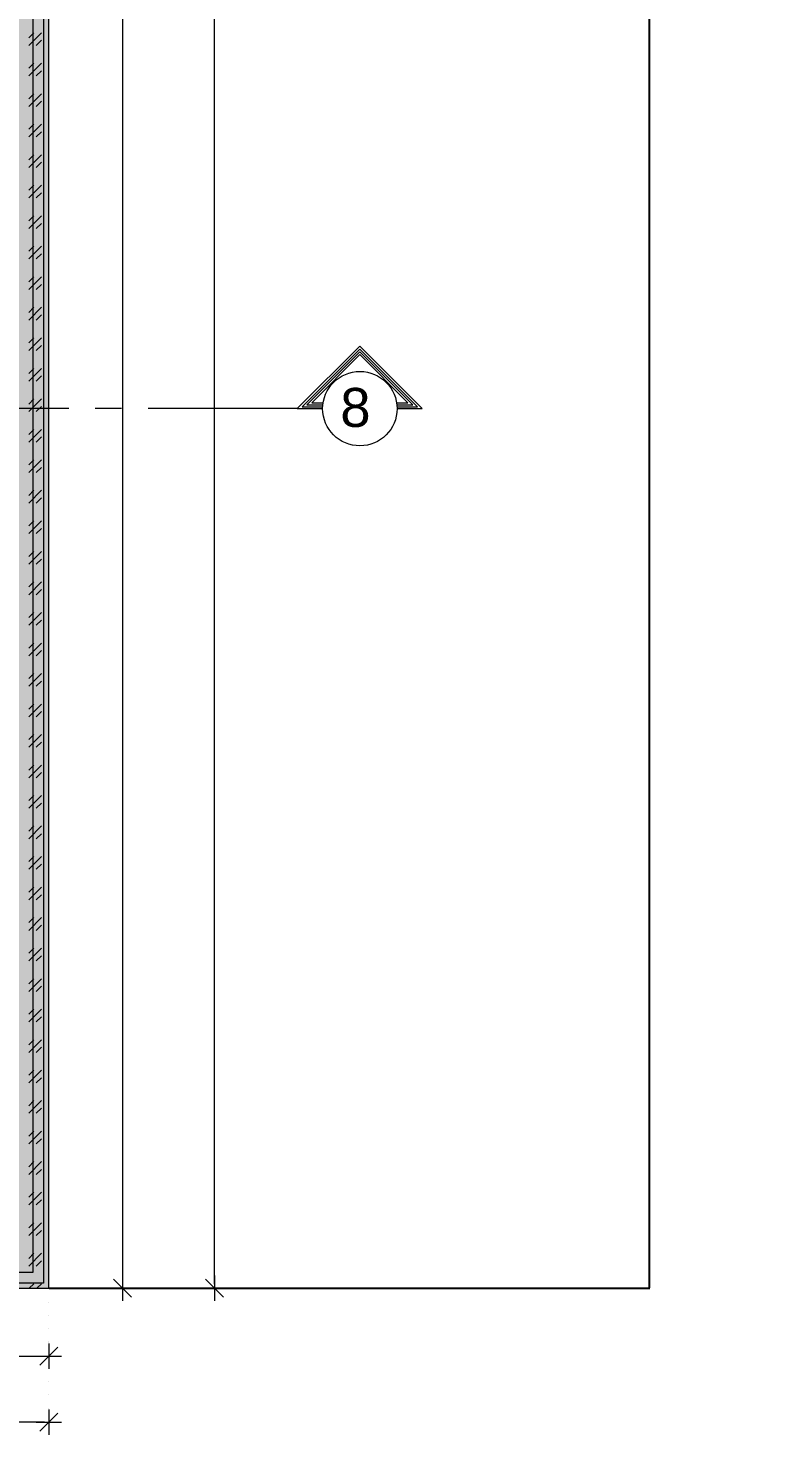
# Model space of a CAD drawing. Header units: millimetres. Extents: x -1303 to 98744, y -1303 to 90097.
# Drawn here: x 28376 to 31880, y 45999 to 52649 of the extents above; entities that cross this region are included whole.
import ezdxf

# ---------------------------------------------------------------- set-up
doc = ezdxf.new("R2010")
doc.units = ezdxf.units.MM
doc.layers.add('PDF_Geometry', color=7, linetype='Continuous')
doc.layers.add('PDF_Text', color=7, linetype='Continuous')
doc.layers.add('PDF_Solid Fills', color=192, linetype='Continuous', true_color=0xc2c0c0c0)
doc.styles.get("Standard").update_dxf_attribs({"font": 'arial.ttf'})
doc.dimstyles.new('ISO-25', dxfattribs={"dimtxt": 300, "dimasz": 2.5, "dimexe": 1.25, "dimexo": 0.625, "dimtad": 1, "dimtih": 1, "dimtoh": 1, "dimdec": 4, "dimtxsty": 'Standard', "dimcen": 2.5, "dimadec": 0, "dimazin": 0, "dimtfac": 1, "dimtdec": 4, "dimtmove": 0, "dimatfit": 3, "dimfxl": 1, "dimarcsym": 0})

# ---------------------------------------------------------------- blocks, each defined once
blk = doc.blocks.new('*D1')
at = {"color": 0, "lineweight": -2}
for p, q in [((28474.9, 81272.7), (31313.5, 81272.7)), ((31312.3, 81270.2), (31312.3, 64136.5)), ((31312.3, 46695), (31312.3, 63828.7)), ((28474.9, 46692.5), (31313.5, 46692.5))]:
    blk.add_line(p, q, dxfattribs=at)
at = {"color": 0}
for points in [[(31311.9, 81270.2), (31312.7, 81270.2), (31312.3, 81272.7)], [(31311.9, 46695), (31312.7, 46695), (31312.3, 46692.5)]]:
    blk.add_solid(points, dxfattribs=at)
at = {"layer": 'Defpoints', "color": 0}
for p in [(28474.3, 81272.7), (28474.3, 46692.5), (31312.3, 46692.5)]:
    blk.add_point(p, dxfattribs=at)
at = {"color": 0, "insert": (31312.3, 63982.6), "char_height": 300, "attachment_point": 5}
blk.add_mtext('34580', dxfattribs=at)

msp = doc.modelspace()

# ---------------------------------------------------------------- linework, layer by layer
at = {"layer": 'PDF_Geometry', "color": 222, "lineweight": 0, "true_color": 0xb8008a}
for points in [[(29256.23644, 46711.94398), (29256.23644, 81252.68294)], [(28821.24099, 61912.27198), (28821.24099, 46711.94398)], [(28821.24099, 46752.56455), (28821.24099, 46632.39296)], [(29256.23644, 46752.56455), (29256.23644, 46632.39296)], [(28881.32886, 46692.48082), (28762.00026, 46692.48082)], [(28778.92618, 46734.79563), (28864.40293, 46650.166)], [(29316.32431, 46692.48082), (29196.15065, 46692.48082)], [(29213.92163, 46734.79563), (29298.55126, 46650.166)], [(28474.25953, 46430.97197), (28474.25953, 46311.6475)], [(27293.67624, 46370.88824), (28453.94925, 46370.88824)], [(28414.17166, 46370.88824), (28533.50027, 46370.88824)], [(28431.09759, 46328.57342), (28516.57434, 46414.04605)], [(28431.09759, 46017.13392), (28516.57434, 46101.76355)], [(28474.25953, 46119.5366), (28474.25953, 45999.36088)], [(28453.94925, 46059.44873), (22653.43342, 46059.44873)], [(28414.17166, 46059.44873), (28533.50027, 46059.44873)]]:
    msp.add_lwpolyline(points, dxfattribs=at)
at = {"layer": 'PDF_Geometry', "color": 9, "lineweight": 0, "true_color": 0xc0c0c0}
for points in [[(27073.63921, 61907.19337), (28448.87064, 61907.19337), (28448.87064, 61322.40183), (28448.87064, 46717.02259), (27274.21101, 46717.02259)], [(27073.63921, 61857.26272), (28398.93999, 61857.26272), (28398.93999, 61322.40183), (28398.93999, 46766.95324), (27274.21101, 46766.95324)], [(27274.21101, 46692.48082), (28474.25953, 46692.48082), (28474.25953, 61322.40183)]]:
    msp.add_lwpolyline(points, dxfattribs=at)
at = {"layer": 'PDF_Geometry', "lineweight": 0}
for points in [[(28378.62763, 52567.46699), (28438.7155, 52627.55486)], [(28378.62763, 52603.86021), (28402.32434, 52627.55486)], [(28414.17166, 52567.46699), (28438.7155, 52592.00876)], [(28474.25953, 52468.45281), (28474.25953, 52593.703)], [(28378.62763, 52423.59663), (28438.7155, 52483.68449)], [(28378.62763, 52459.14273), (28402.32434, 52483.68449)], [(28414.17166, 52423.59663), (28438.7155, 52447.2954)], [(28474.25953, 52281.42051), (28474.25953, 52405.82358)], [(28378.62763, 52278.87914), (28438.7155, 52338.967)], [(28378.62763, 52315.27236), (28402.32434, 52338.967)], [(28414.17166, 52278.87914), (28438.7155, 52303.42504)], [(28474.25953, 52093.54108), (28474.25953, 52218.79541)], [(28378.62763, 52135.00878), (28438.7155, 52195.09664)], [(28378.62763, 52171.402), (28402.32434, 52195.09664)], [(28414.17166, 52135.00878), (28438.7155, 52158.70756)], [(28378.62763, 51990.29542), (28438.7155, 52050.37915)], [(28378.62763, 52026.68451), (28402.32434, 52050.37915)], [(28414.17166, 51990.29542), (28438.7155, 52014.83719)], [(28474.25953, 51905.66579), (28474.25953, 52030.91599)], [(28378.62763, 51846.42506), (28438.7155, 51906.50879)], [(28378.62763, 51882.81414), (28402.32434, 51906.50879)], [(28414.17166, 51846.42506), (28438.7155, 51870.1197)], [(28474.25953, 51718.6335), (28474.25953, 51843.88369)], [(28378.62763, 51702.55469), (28438.7155, 51762.63842)], [(28378.62763, 51738.09665), (28402.32434, 51762.63842)], [(28414.17166, 51702.55469), (28438.7155, 51726.24934)], [(28378.62763, 51557.83721), (28438.7155, 51617.92506)], [(28378.62763, 51594.22629), (28402.32434, 51617.92506)], [(28474.25953, 51530.75407), (28474.25953, 51656.0084)], [(28414.17166, 51557.83721), (28438.7155, 51582.37897)], [(28378.62763, 51413.96684), (28438.7155, 51474.0547)], [(28378.62763, 51449.50881), (28402.32434, 51474.0547)], [(28414.17166, 51413.96684), (28438.7155, 51437.66148)], [(28474.25953, 51343.72177), (28474.25953, 51468.12898)], [(28378.62763, 51269.24935), (28438.7155, 51329.33722)], [(28378.62763, 51305.63844), (28402.32434, 51329.33722)], [(28414.17166, 51269.24935), (28438.7155, 51293.79112)], [(28474.25953, 51155.84648), (28474.25953, 51281.09667)], [(28378.62763, 51125.37899), (28438.7155, 51185.46685)], [(28378.62763, 51160.92508), (28402.32434, 51185.46685)], [(28414.17166, 51125.37899), (28438.7155, 51149.07363)], [(28474.25953, 50968.81418), (28474.25953, 51093.22138)], [(28378.62763, 50980.6615), (28438.7155, 51040.74936)], [(28378.62763, 51017.05472), (28402.32434, 51040.74936)], [(28414.17166, 50980.6615), (28438.7155, 51005.20327)], [(28378.62763, 50836.79113), (28438.7155, 50896.879)], [(28378.62763, 50872.33724), (28402.32434, 50896.879)], [(28474.25953, 50780.93476), (28474.25953, 50906.18909)], [(28414.17166, 50836.79113), (28438.7155, 50860.48991)], [(28378.62763, 50692.07365), (28438.7155, 50752.16151)], [(28378.62763, 50728.46687), (28402.32434, 50752.16151)], [(28414.17166, 50692.07365), (28438.7155, 50716.61955)], [(28474.25953, 50593.90659), (28474.25953, 50718.30966)], [(28378.62763, 50548.20329), (28438.7155, 50608.29114)], [(28378.62763, 50584.59651), (28402.32434, 50608.29114)], [(28414.17166, 50548.20329), (28438.7155, 50571.90206)], [(28474.25953, 50406.02717), (28474.25953, 50531.27736)], [(28378.62763, 50404.33292), (28438.7155, 50464.42078)], [(28378.62763, 50439.87902), (28402.32434, 50464.42078)], [(28414.17166, 50404.33292), (28438.7155, 50428.0317)], [(28474.25953, 50218.14775), (28474.25953, 50343.40207)], [(28378.62763, 50259.61956), (28438.7155, 50319.7033)], [(28378.62763, 50296.00865), (28402.32434, 50319.7033)], [(28414.17166, 50259.61956), (28438.7155, 50283.31421)], [(28378.62763, 50115.7492), (28438.7155, 50175.83293)], [(28378.62763, 50151.29116), (28402.32434, 50175.83293)], [(28414.17166, 50115.7492), (28438.7155, 50139.44384)], [(28474.25953, 50031.11957), (28474.25953, 50156.36977)], [(28378.62763, 49971.03172), (28438.7155, 50031.11957)], [(28378.62763, 50007.4208), (28402.32434, 50031.11957)], [(28414.17166, 49971.03172), (28438.7155, 49995.57348)], [(28474.25953, 49843.24015), (28474.25953, 49968.49035)], [(28378.62763, 49827.16135), (28438.7155, 49887.24921)], [(28378.62763, 49862.70332), (28402.32434, 49887.24921)], [(28414.17166, 49827.16135), (28438.7155, 49850.85599)], [(28378.62763, 49682.44386), (28438.7155, 49742.53173)], [(28378.62763, 49718.83295), (28402.32434, 49742.53173)], [(28474.25953, 49656.20785), (28474.25953, 49781.46218)], [(28414.17166, 49682.44386), (28438.7155, 49706.98562)], [(28378.62763, 49538.5735), (28438.7155, 49598.66136)], [(28378.62763, 49574.11959), (28402.32434, 49598.66136)], [(28414.17166, 49538.5735), (28438.7155, 49562.26814)], [(28474.25953, 49468.33256), (28474.25953, 49593.58275)], [(28378.62763, 49393.85601), (28438.7155, 49453.94387)], [(28378.62763, 49430.24923), (28402.32434, 49453.94387)], [(28414.17166, 49393.85601), (28438.7155, 49418.39778)], [(28474.25953, 49281.30026), (28474.25953, 49405.70333)], [(28378.62763, 49249.98564), (28438.7155, 49310.07351)], [(28378.62763, 49286.37886), (28402.32434, 49310.07351)], [(28414.17166, 49249.98564), (28438.7155, 49273.68442)], [(28474.25953, 49093.42083), (28474.25953, 49218.67516)], [(28378.62763, 49105.26816), (28438.7155, 49165.35602)], [(28378.62763, 49141.66138), (28402.32434, 49165.35602)], [(28414.17166, 49105.26816), (28438.7155, 49129.81405)], [(28378.62763, 48961.3978), (28438.7155, 49021.48565)], [(28378.62763, 48997.79102), (28402.32434, 49021.48565)], [(28474.25953, 48906.38854), (28474.25953, 49030.79574)], [(28414.17166, 48961.3978), (28438.7155, 48985.09657)], [(28378.62763, 48817.52743), (28438.7155, 48877.61529)], [(28378.62763, 48853.07353), (28402.32434, 48877.61529)], [(28414.17166, 48817.52743), (28438.7155, 48841.22621)], [(28474.25953, 48718.51325), (28474.25953, 48843.76344)], [(28378.62763, 48672.81407), (28438.7155, 48732.89781)], [(28378.62763, 48709.20316), (28402.32434, 48732.89781)], [(28414.17166, 48672.81407), (28438.7155, 48697.35584)], [(28474.25953, 48530.63382), (28474.25953, 48655.88815)], [(28378.62763, 48528.94371), (28438.7155, 48589.02744)], [(28378.62763, 48564.48567), (28402.32434, 48589.02744)], [(28414.17166, 48528.94371), (28438.7155, 48552.63835)], [(28378.62763, 48384.22623), (28438.7155, 48444.31408)], [(28378.62763, 48420.61531), (28402.32434, 48444.31408)], [(28474.25953, 48343.60152), (28474.25953, 48468.85585)], [(28414.17166, 48384.22623), (28438.7155, 48408.76799)], [(28378.62763, 48240.35586), (28438.7155, 48300.44372)], [(28378.62763, 48275.89782), (28402.32434, 48300.44372)], [(28474.25953, 48155.72623), (28474.25953, 48280.97642)], [(28414.17166, 48240.35586), (28438.7155, 48264.0505)], [(28378.62763, 48095.63837), (28438.7155, 48155.72623)], [(28378.62763, 48132.02746), (28402.32434, 48155.72623)], [(28414.17166, 48095.63837), (28438.7155, 48120.18013)], [(28474.25953, 47968.69393), (28474.25953, 48093.94413)], [(28378.62763, 47951.76801), (28438.7155, 48011.85587)], [(28378.62763, 47988.15709), (28402.32434, 48011.85587)], [(28414.17166, 47951.76801), (28438.7155, 47975.46265)], [(28474.25953, 47780.81451), (28474.25953, 47906.06884)], [(28378.62763, 47807.05052), (28438.7155, 47867.13838)], [(28378.62763, 47843.44373), (28402.32434, 47867.13838)], [(28414.17166, 47807.05052), (28438.7155, 47831.59229)], [(28378.62763, 47663.18015), (28438.7155, 47723.26801)], [(28378.62763, 47699.57337), (28402.32434, 47723.26801)], [(28414.17166, 47663.18015), (28438.7155, 47686.87893)], [(28474.25953, 47593.78634), (28474.25953, 47718.18941)], [(28378.62763, 47519.30979), (28438.7155, 47579.39765)], [(28378.62763, 47554.85589), (28402.32434, 47579.39765)], [(28414.17166, 47519.30979), (28438.7155, 47543.00856)], [(28474.25953, 47405.90692), (28474.25953, 47531.15711)], [(28378.62763, 47374.5923), (28438.7155, 47434.68016)], [(28378.62763, 47410.98552), (28402.32434, 47434.68016)], [(28414.17166, 47374.5923), (28438.7155, 47399.1382)], [(28378.62763, 47230.72194), (28438.7155, 47290.8098)], [(28378.62763, 47266.26803), (28402.32434, 47290.8098)], [(28474.25953, 47218.87461), (28474.25953, 47343.28182)], [(28414.17166, 47230.72194), (28438.7155, 47254.42071)], [(28474.25953, 47030.99932), (28474.25953, 47156.24952)], [(28378.62763, 47086.00858), (28438.7155, 47146.09231)], [(28378.62763, 47122.39767), (28402.32434, 47146.09231)], [(28414.17166, 47086.00858), (28438.7155, 47110.55035)], [(28378.62763, 46942.13821), (28438.7155, 47002.22195)], [(28378.62763, 46977.68018), (28402.32434, 47002.22195)], [(28414.17166, 46942.13821), (28438.7155, 46965.83286)], [(28474.25953, 46843.1199), (28474.25953, 46968.3701)], [(28378.62763, 46797.42073), (28438.7155, 46857.50859)], [(28378.62763, 46833.80981), (28402.32434, 46857.50859)], [(28414.17166, 46797.42073), (28438.7155, 46821.9625)], [(28397.24574, 46692.48082), (28474.25953, 46692.48082), (28474.25953, 46781.34192)], [(28381.16694, 46692.48082), (28402.32434, 46713.63822)], [(28417.55809, 46692.48082), (28438.7155, 46713.63822)], [(28474.25953, 46692.48082), (28474.25953, 46692.48082)], [(28474.25953, 46692.48082), (28474.25953, 46692.48082)], [(28474.25953, 46692.48082), (28474.25953, 46692.48082)], [(28474.25953, 46692.48082), (28474.25953, 46692.48082)], [(28552.11837, 46692.48082), (28552.11837, 46692.48082)], [(28553.81055, 46692.48082), (28553.81055, 46692.48082)], [(28614.74554, 46692.48082), (28614.74554, 46692.48082)], [(28616.43771, 46692.48082), (28616.43771, 46692.48082)], [(28677.37063, 46692.48082), (28677.37063, 46692.48082)], [(28679.06281, 46692.48082), (28679.06281, 46692.48082)], [(28739.99572, 46692.48082), (28739.99572, 46692.48082)], [(28741.68997, 46692.48082), (28741.68997, 46692.48082)], [(28802.62289, 46692.48082), (28802.62289, 46692.48082)], [(28821.24099, 46692.48082), (28821.24099, 46692.48082)], [(28865.24799, 46692.48082), (28865.24799, 46692.48082)], [(28927.02803, 46692.48082), (28927.02803, 46692.48082)], [(28989.65312, 46692.48082), (28989.65312, 46692.48082)], [(29052.28029, 46692.48082), (29052.28029, 46692.48082)], [(29114.90538, 46692.48082), (29114.90538, 46692.48082)], [(29177.53255, 46692.48082), (29177.53255, 46692.48082)], [(29256.23644, 46692.48082), (29256.23644, 46692.48082)], [(28474.25953, 46625.62011), (28474.25953, 46625.62011)], [(28474.25953, 46625.62011), (28474.25953, 46625.62011)], [(28474.25953, 46562.99501), (28474.25953, 46562.99501)], [(28474.25953, 46562.99501), (28474.25953, 46562.99501)], [(28474.25953, 46500.36992), (28474.25953, 46500.36992)], [(28474.25953, 46500.36992), (28474.25953, 46500.36992)], [(28474.25953, 46438.59194), (28474.25953, 46438.59194)], [(28474.25953, 46437.74482), (28474.25953, 46437.74482)], [(28474.25953, 46375.96271), (28474.25953, 46375.96271)], [(28474.25953, 46370.88824), (28474.25953, 46370.88824)], [(28474.25953, 46313.33761), (28474.25953, 46313.33761)], [(28474.25953, 46250.71252), (28474.25953, 46250.71252)], [(28474.25953, 46188.08742), (28474.25953, 46188.08742)], [(28474.25953, 46125.46232), (28474.25953, 46125.46232)], [(28474.25953, 46059.44873), (28474.25953, 46059.44873)]]:
    msp.add_lwpolyline(points, dxfattribs=at)
at = {"layer": 'PDF_Geometry', "color": 1, "lineweight": 0}
for points in [[(30118.61358, 50850.3327), (30237.94011, 50850.3327), (29942.58354, 51145.68927), (29647.22698, 50850.3327), (29767.40063, 50850.3327)], [(30118.61358, 50859.64279), (30215.09052, 50859.64279), (29942.58354, 51132.14771), (29670.07656, 50859.64279), (29767.40063, 50859.64279)], [(30118.61358, 50868.95287), (30193.08806, 50868.95287), (29942.58354, 51118.61027), (29692.92614, 50868.95287), (29767.40063, 50868.95287)], [(30118.61358, 50878.25883), (30170.23641, 50878.25883), (29942.58354, 51105.91583), (29715.77573, 50878.25883), (29767.40063, 50878.25883)], [(28568.19924, 50850.3327), (27942.78506, 50850.3327)], [(28817.85664, 50850.3327), (28692.60438, 50850.3327)], [(29647.22698, 50850.3327), (28943.10683, 50850.3327)]]:
    msp.add_lwpolyline(points, dxfattribs=at)
msp.add_circle((29943.23719, 50850.42435), 175.75184, dxfattribs=at)
at = {"layer": 'PDF_Solid Fills', "color": 254, "lineweight": 0, "true_color": 0x00007f}
msp.add_solid([(27874.32101, 46692.73289), (27874.32101, 61932.75169), (28474.25953, 46692.73289), (28474.25953, 61932.75169)], dxfattribs=at)

# ---------------------------------------------------------------- texts
at = {"layer": 'PDF_Text', "insert": (29850.71993, 50854.87412), "char_height": 184.25244, "attachment_point": 4}
msp.add_mtext('8', dxfattribs=at)

# ---------------------------------------------------------------- dimensions: what is measured, and where the dimension line sits
dim = msp.add_linear_dim(base=(31312.2894759506, 46692.4808174431), p1=(28474.259526638, 81272.7328867849), p2=(28474.259526638, 46692.4808174431), angle=90, dimstyle='ISO-25')
dim.commit()
dim.dimension.update_dxf_attribs({"geometry": '*D1', "text_midpoint": (31312.2894759506, 63982.606852114), "dimtype": 160})

doc.saveas('drawing.dxf')
